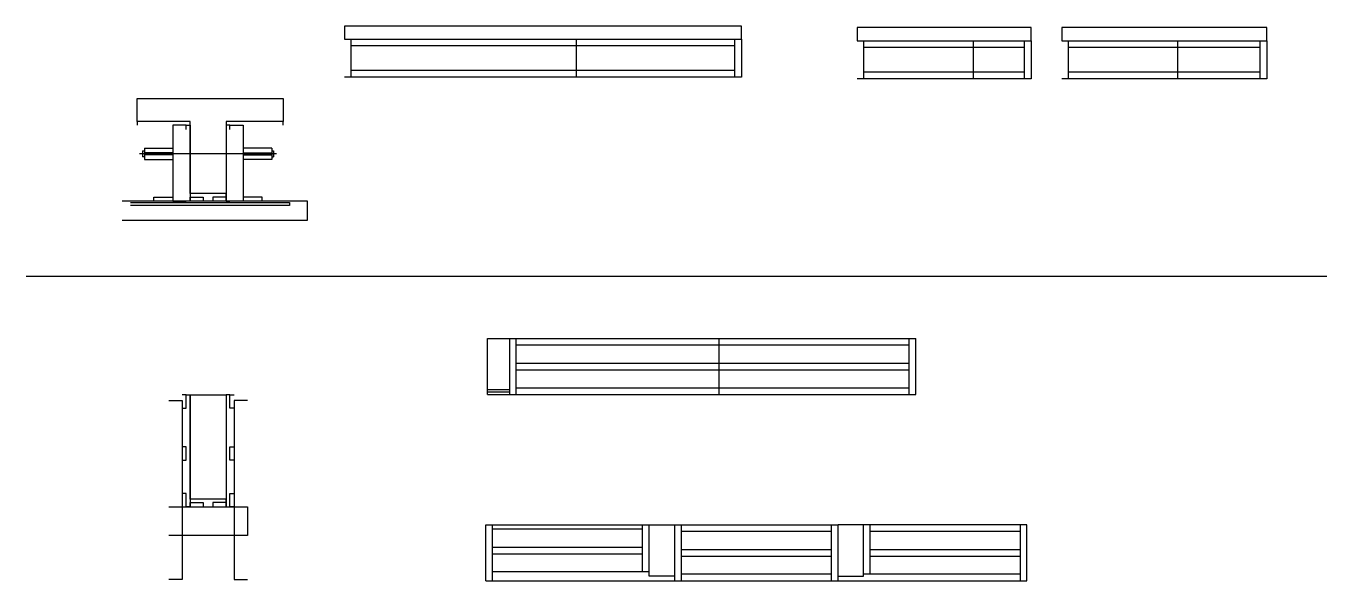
# Model space of a CAD drawing. Header units: metres. Extents: x 8148 to 9518, y 8736 to 9321.
import ezdxf

# ---------------------------------------------------------------- set-up
doc = ezdxf.new("R2010")
doc.units = ezdxf.units.M
for name, color, linetype in [('barrote', 7, 'Continuous'), ('CONCRETO', 7, 'Continuous'), ('COTA', 7, 'Continuous'), ('Madeira', 7, 'Continuous'), ('Painéis', 7, 'Continuous'), ('SARR_2.2x7', 7, 'Continuous'), ('SARR_3.5x7', 7, 'Continuous'), ('SARR_EDITAR', 7, 'Continuous'), ('SCO-___-LAJ', 7, 'Continuous'), ('TENSOR', 7, 'Continuous')]:
    doc.layers.add(name, color=color, linetype=linetype)

msp = doc.modelspace()

# ---------------------------------------------------------------- linework, layer by layer
at = {"color": 7, "lineweight": 25}
for p, q in [((8270.4, 9189.1), (8270.4, 9183.1)), ((8270.4, 9189.1), (8272.4, 9189.1)), ((8272.4, 9183.1), (8270.4, 9183.1)), ((8272.4, 9192.1), (8272.4, 9180.1)), ((8272.4, 9192.1), (8302.4, 9192.1)), ((8302.4, 9187.1), (8272.4, 9187.1)), ((8302.4, 9185.1), (8272.4, 9185.1)), ((8272.4, 9180.1), (8302.4, 9180.1)), ((8406.4, 9192.1), (8376.4, 9192.1)), ((8376.4, 9187.1), (8406.4, 9187.1)), ((8376.4, 9185.1), (8406.4, 9185.1)), ((8406.4, 9180.1), (8376.4, 9180.1)), ((8406.4, 9192.1), (8406.4, 9180.1)), ((8406.4, 9189.1), (8408.4, 9189.1)), ((8406.4, 9183.1), (8408.4, 9183.1)), ((8408.4, 9189.1), (8408.4, 9183.1))]:
    msp.add_line(p, q, dxfattribs=at)
at = {"layer": 'barrote', "color": 7, "lineweight": 25}
msp.add_lwpolyline([(8248.9, 9116.2), (8444.1, 9116.2), (8444.1, 9136.2), (8248.9, 9136.2)], dxfattribs=at)
at = {"layer": 'CONCRETO', "color": 7, "lineweight": 25}
for points in [[(8264.8, 9220.2), (8264.8, 9244.2), (8418.4, 9244.2), (8418.4, 9220.2), (8358.4, 9220.2), (8358.4, 9144.2), (8320.4, 9144.2), (8320.4, 9220.2)], [(8320.4, 8932.4), (8320.4, 8932.4), (8358.4, 8932.4), (8358.4, 8904.4), (8358.4, 8904.4), (8358.4, 8822.4), (8320.4, 8822.4), (8320.4, 8932.4)]]:
    msp.add_lwpolyline(points, dxfattribs=at)
at = {"layer": 'COTA', "color": 7, "lineweight": 25}
for p, q in [((8901, 9320.7), (8483, 9320.7)), ((8483, 9320.7), (8483, 9306.7)), ((8901, 9306.7), (8901, 9320.7)), ((9206.1, 9319), (9023.1, 9319)), ((9023.1, 9319), (9023.1, 9305)), ((9206.1, 9305), (9206.1, 9319)), ((9454.4, 9319), (9238.5, 9319)), ((9238.5, 9319), (9238.5, 9305)), ((9454.4, 9305), (9454.4, 9319)), ((8147.7, 9057.4), (9517.7, 9057.4)), ((8633.7, 8937.5), (8633.7, 8991.5)), ((8633.7, 8991.5), (8656.7, 8991.5)), ((8803.8, 8795.3), (8830.8, 8795.3)), ((9029.8, 8795.3), (9002.8, 8795.3))]:
    msp.add_line(p, q, dxfattribs=at)
at = {"layer": 'Madeira', "color": 7, "lineweight": 25}
for points in [[(8316.4, 9211.8), (8316.4, 9216.2), (8302.4, 9216.2), (8302.4, 9211.8)], [(8316.4, 9216.2), (8302.4, 9216.2), (8302.4, 9136.2), (8316.4, 9136.2)], [(8362.4, 9211.8), (8362.4, 9216.2), (8376.4, 9216.2), (8376.4, 9211.8)], [(8362.4, 9216.2), (8376.4, 9216.2), (8376.4, 9136.2), (8362.4, 9136.2)], [(8282.4, 9136.2), (8282.4, 9140.6), (8302.4, 9140.6), (8302.4, 9136.2)], [(8320.4, 9136.2), (8320.4, 9140.6), (8334.4, 9140.6), (8334.4, 9136.2)], [(8358.4, 9136.2), (8358.4, 9140.6), (8344.4, 9140.6), (8344.4, 9136.2)], [(8396.4, 9136.2), (8396.4, 9140.6), (8376.4, 9140.6), (8376.4, 9136.2)], [(8312, 8918.4), (8316.4, 8918.4), (8316.4, 8932.4), (8312, 8932.4)], [(8366.8, 8918.4), (8362.4, 8918.4), (8362.4, 8932.4), (8366.8, 8932.4)], [(8312, 8863.5), (8316.4, 8863.5), (8316.4, 8877.5), (8312, 8877.5)], [(8366.8, 8863.5), (8362.4, 8863.5), (8362.4, 8877.5), (8366.8, 8877.5)], [(8312, 8814.4), (8316.4, 8814.4), (8316.4, 8828.4), (8312, 8828.4)], [(8366.8, 8814.4), (8362.4, 8814.4), (8362.4, 8828.4), (8366.8, 8828.4)], [(8320.4, 8814.4), (8320.4, 8818.8), (8334.4, 8818.8), (8334.4, 8814.4)], [(8358.4, 8814.4), (8358.4, 8818.8), (8344.4, 8818.8), (8344.4, 8814.4)]]:
    msp.add_lwpolyline(points, dxfattribs=at)
at = {"layer": 'Painéis', "color": 7, "lineweight": 25}
for p, q in [((8726.9, 9306.7), (8726.9, 9266.7)), ((9145, 9305), (9145, 9265)), ((9360.4, 9305), (9360.4, 9265)), ((8656.7, 8991.5), (9084.7, 8991.5)), ((8656.7, 8991.5), (8656.7, 8937.5)), ((8877.7, 8932.5), (8877.7, 8991.5)), ((9084.7, 8932.5), (9084.7, 8991.5)), ((8633.7, 8932.5), (8633.7, 8937.5)), ((8656.7, 8937.5), (8633.7, 8937.5)), ((8633.7, 8932.5), (9084.7, 8932.5)), ((8631.8, 8795.3), (8803.8, 8795.3)), ((8631.8, 8736.3), (8631.8, 8795.3)), ((8803.8, 8741.3), (8803.8, 8795.3)), ((8830.8, 8736.3), (8830.8, 8795.3)), ((8830.8, 8795.3), (9002.8, 8795.3)), ((9002.8, 8736.3), (9002.8, 8795.3)), ((9201.8, 8795.3), (9029.8, 8795.3)), ((9029.8, 8741.3), (9029.8, 8795.3)), ((9201.8, 8736.3), (9201.8, 8795.3)), ((8830.8, 8741.3), (8803.8, 8741.3)), ((9002.8, 8741.3), (9029.8, 8741.3)), ((8631.8, 8736.3), (9201.8, 8736.3))]:
    msp.add_line(p, q, dxfattribs=at)
for points in [[(8483, 9306.7), (8901, 9306.7), (8901, 9266.7), (8483, 9266.7)], [(9023.1, 9305), (9206.1, 9305), (9206.1, 9265), (9023.1, 9265)], [(9238.5, 9305), (9454.4, 9305), (9454.4, 9265), (9238.5, 9265)], [(8320.4, 9216.2), (8320.4, 9220.2), (8264.8, 9220.2), (8264.8, 9216.2)], [(8418.4, 9216.2), (8418.4, 9220.2), (8358.4, 9220.2), (8358.4, 9216.2)], [(8316.4, 9216.2), (8320.4, 9216.2), (8320.4, 9136.2), (8316.4, 9136.2)], [(8362.4, 9216.2), (8358.4, 9216.2), (8358.4, 9136.2), (8362.4, 9136.2)], [(8358.4, 9140.6), (8358.4, 9144.2), (8320.4, 9144.2), (8320.4, 9140.6)], [(8316.4, 8932.4), (8320.4, 8932.4), (8320.4, 8814.4), (8316.4, 8814.4)], [(8362.4, 8932.4), (8358.4, 8932.4), (8358.4, 8814.4), (8362.4, 8814.4)], [(8358.4, 8818.8), (8358.4, 8822.4), (8320.4, 8822.4), (8320.4, 8818.8)]]:
    msp.add_lwpolyline(points, dxfattribs=at)
at = {"layer": 'SARR_2.2x7', "color": 7, "lineweight": 25}
for p, q in [((8490, 9266.7), (8490, 9306.7)), ((8894, 9266.7), (8894, 9306.7)), ((9030.1, 9265), (9030.1, 9305)), ((9199.1, 9265), (9199.1, 9305)), ((9245.5, 9265), (9245.5, 9305)), ((9447.4, 9265), (9447.4, 9305)), ((8726.9, 9299.7), (8490, 9299.7)), ((8894, 9299.7), (8726.9, 9299.7)), ((9145, 9298), (9030.1, 9298)), ((9199.1, 9298), (9145, 9298)), ((9360.4, 9298), (9245.5, 9298)), ((9447.4, 9298), (9360.4, 9298)), ((8726.9, 9273.7), (8490, 9273.7)), ((8894, 9273.7), (8726.9, 9273.7)), ((9145, 9272), (9030.1, 9272)), ((9199.1, 9272), (9145, 9272)), ((9360.4, 9272), (9245.5, 9272)), ((9447.4, 9272), (9360.4, 9272)), ((8663.7, 8932.5), (8663.7, 8991.5)), ((9077.7, 8932.5), (9077.7, 8991.5)), ((8877.7, 8984.5), (8663.7, 8984.5)), ((9077.7, 8984.5), (8877.7, 8984.5)), ((8663.7, 8965.5), (8877.7, 8965.5)), ((8877.7, 8965.5), (9077.7, 8965.5)), ((8663.7, 8958.5), (8877.7, 8958.5)), ((8877.7, 8958.5), (9077.7, 8958.5)), ((8877.7, 8939.5), (8663.7, 8939.5)), ((9077.7, 8939.5), (8877.7, 8939.5)), ((8638.8, 8736.3), (8638.8, 8795.3)), ((8796.8, 8790.8), (8638.8, 8790.8)), ((8796.8, 8745.8), (8796.8, 8795.3)), ((8837.8, 8736.3), (8837.8, 8795.3)), ((8995.8, 8788.3), (8837.8, 8788.3)), ((8995.8, 8736.3), (8995.8, 8795.3)), ((9036.8, 8743.3), (9036.8, 8795.3)), ((9194.8, 8788.3), (9036.8, 8788.3)), ((9194.8, 8736.3), (9194.8, 8795.3)), ((8638.8, 8771.8), (8796.8, 8771.8)), ((8837.8, 8769.3), (8995.8, 8769.3)), ((9036.8, 8769.3), (9194.8, 8769.3)), ((8638.8, 8764.8), (8796.8, 8764.8)), ((8837.8, 8762.3), (8995.8, 8762.3)), ((9036.8, 8762.3), (9194.8, 8762.3)), ((8803.8, 8745.8), (8638.8, 8745.8)), ((8995.8, 8743.3), (8837.8, 8743.3)), ((9194.8, 8743.3), (9029.8, 8743.3))]:
    msp.add_line(p, q, dxfattribs=at)
at = {"layer": 'SARR_3.5x7', "color": 7, "lineweight": 25}
for points in [[(8298, 8926.4), (8312, 8926.4), (8312, 8737.9), (8298, 8737.9)], [(8380.8, 8926.4), (8366.8, 8926.4), (8366.8, 8737.9), (8380.8, 8737.9)], [(8298, 8814.4), (8380.8, 8814.4), (8380.8, 8784.3), (8298, 8784.3)]]:
    msp.add_lwpolyline(points, dxfattribs=at)
at = {"layer": 'SARR_EDITAR', "color": 7, "lineweight": 25}
for p, q in [((8656.7, 8935), (8633.7, 8935)), ((8656.7, 8937.5), (8656.7, 8932.5))]:
    msp.add_line(p, q, dxfattribs=at)
at = {"layer": 'SCO-___-LAJ', "color": 7, "lineweight": 25}
msp.add_lwpolyline([(8257.9, 9134.8), (8425.2, 9134.8), (8425.2, 9131.6), (8257.9, 9131.6)], dxfattribs=at)
at = {"layer": 'TENSOR', "color": 7, "lineweight": 25}
msp.add_line((8411.4, 9186.1), (8267.1, 9186.1), dxfattribs=at)

doc.saveas('drawing.dxf')
